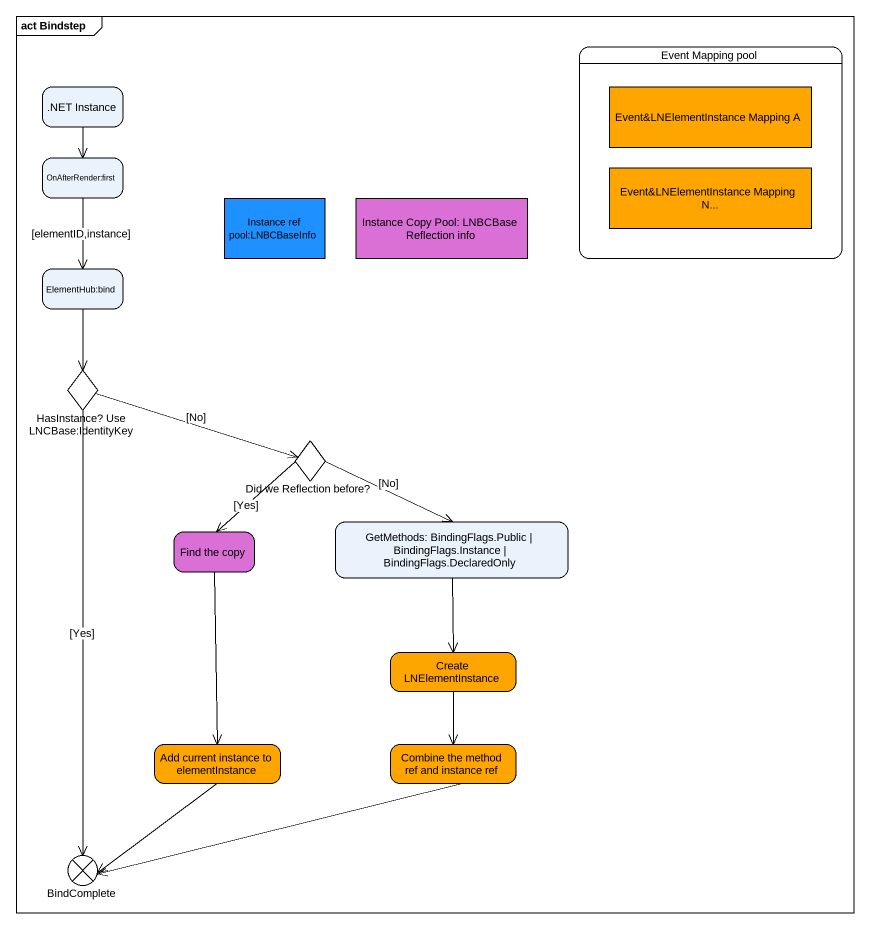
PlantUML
@startuml
mainframe act Bindstep
hide empty description
state "Event Mapping pool" as Event_Mapping_pool {
  state "Event&LNElementInstance Mapping A" as Event_LNElementInstance <<object>> #FFA500
  state "Event&LNElementInstance Mapping N..." as Event_LNElementInstance_2 <<object>> #FFA500
}
state ".NET Instance" as NET_Instance
state "OnAfterRender:first" as OnAfterRender_first
state "Instance ref pool:LNBCBaseInfo" as Instance_ref_pool <<object>> #1E90FF
state "Instance Copy Pool: LNBCBase Reflection info" as Instance_Copy_Pool_LNBCBase <<object>> #DA70D6
state "ElementHub:bind" as ElementHub_bind
state "HasInstance? Use LNCBase:IdentityKey" as HasInstance_Use_LNCBase <<choice>> #1E90FF
state "Did we Reflection before?" as Did_we_Reflection_before <<choice>> #DA70D6
state "Find the copy" as Find_the_copy #DA70D6
state "GetMethods: BindingFlags.Public | BindingFlags.Instance | BindingFlags.DeclaredOnly" as GetMethods_BindingFlags
state "Create LNElementInstance" as Create_LNElementInstance #FFA500
state "Add current instance to elementInstance" as Add_current_instance_to #FFA500
state "Combine the method ref and instance ref" as Combine_the_method_ref_and #FFA500
state BindComplete <<end>>
NET_Instance --> OnAfterRender_first
OnAfterRender_first --> ElementHub_bind : [elementID,instance]
ElementHub_bind --> HasInstance_Use_LNCBase
HasInstance_Use_LNCBase -right-> Did_we_Reflection_before : [No]
HasInstance_Use_LNCBase --> BindComplete : [Yes]
Did_we_Reflection_before --> Find_the_copy : [Yes]
Did_we_Reflection_before --> GetMethods_BindingFlags : [No]
Find_the_copy --> Add_current_instance_to
GetMethods_BindingFlags --> Create_LNElementInstance
Create_LNElementInstance --> Combine_the_method_ref_and
Add_current_instance_to --> BindComplete
Combine_the_method_ref_and -left-> BindComplete
@enduml
